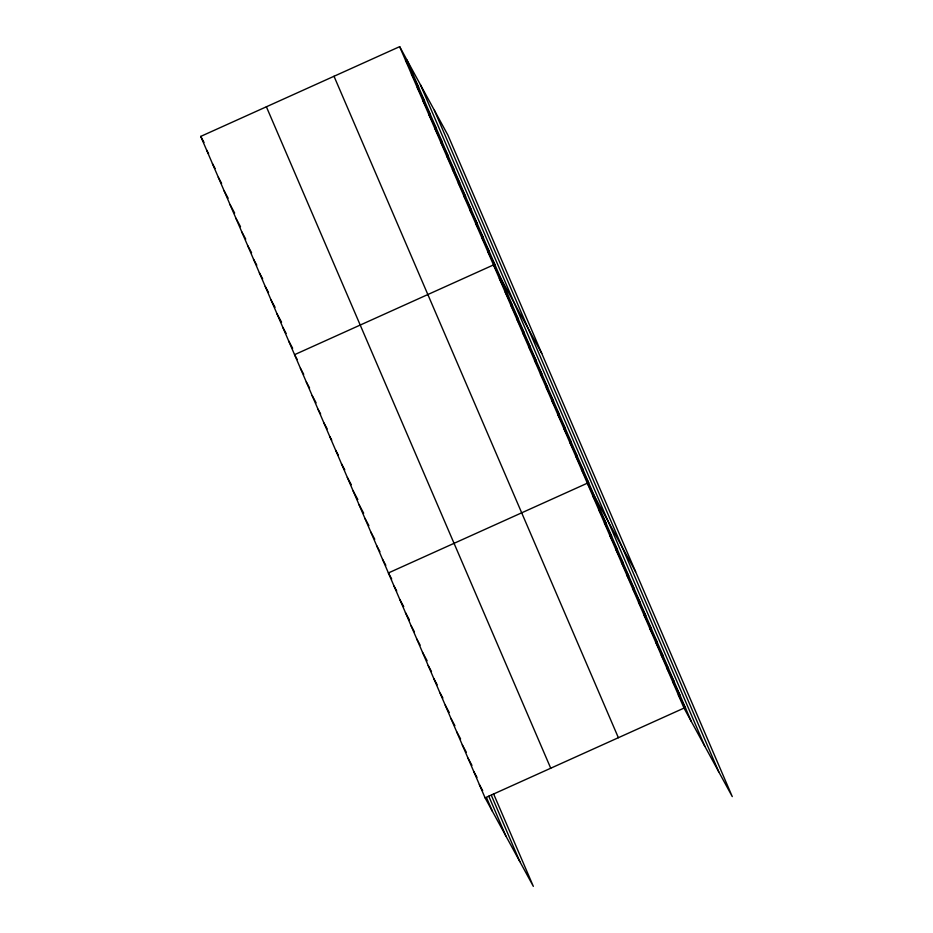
<?xml version="1.0" encoding="UTF-8"?>
<svg xmlns="http://www.w3.org/2000/svg" width="933" height="933" viewBox="0 0 933 933"><rect width="100%" height="100%" fill="white"/><g stroke="black" fill="none" stroke-linecap="round" stroke-linejoin="round"><path stroke-width="1.4" d="M493.522 793.75L533.338 886.35L485.078 797.843L200.735 136.405L399.662 46.65L447.922 135.157L732.265 796.595L684.017 708.089L399.662 46.65M485.078 797.843L684.017 708.089M405.528 60.295L412.759 73.555M411.395 73.929L418.625 87.189M417.261 87.574L424.492 100.834M423.127 101.219L430.358 114.479M428.993 114.864L436.224 128.124M434.86 128.497L442.079 141.758M440.714 142.143L447.945 155.403M446.58 155.788L453.811 169.048M452.447 169.433L459.677 182.693M458.313 183.066L465.544 196.327M464.179 196.711L471.41 209.972M470.045 210.357L477.276 223.617M475.912 224.002L483.131 237.262M481.766 237.635L488.997 250.895M487.632 251.28L494.863 264.54M541.758 353.432L493.499 264.925L294.56 354.68L297.195 359.497M499.365 278.57L506.596 291.831M505.231 292.204L512.462 305.464M511.097 305.849L518.328 319.109M516.964 319.494L524.194 332.754M522.818 333.139L530.049 346.4M528.684 346.773L535.915 360.033M534.551 360.418L541.781 373.678M540.417 374.063L547.648 387.323M546.283 387.708L553.514 400.968M552.149 401.342L559.38 414.602M558.016 414.987L565.246 428.247M563.882 428.632L571.101 441.892M569.736 442.277L576.967 455.526M575.603 455.91L582.833 469.171M581.469 469.556L588.7 482.816M635.595 571.707L587.335 483.201L388.396 572.955L391.685 578.985M593.026 496.426L600.246 509.686M598.706 509.651L605.937 522.912M604.397 522.888L611.628 536.148M610.077 536.113L617.308 549.374M615.768 549.339L622.999 562.599M621.46 562.576L628.69 575.824M627.139 575.801L634.37 589.061M632.831 589.026L640.061 602.286M638.522 602.251L645.741 615.512M644.202 615.488L651.432 628.749M649.893 628.714L657.124 641.974M655.572 641.939L662.803 655.199M661.264 655.176L668.495 668.436M666.955 668.401L674.186 681.661M672.635 681.626L679.865 694.887M678.326 694.852L685.557 708.112M200.735 136.405L204.012 142.434M206.601 150.05L208.572 153.665M212.456 163.695L215.091 168.511M218.322 177.328L221.611 183.358M224.188 190.973L228.13 198.204M230.054 204.619L234.649 213.051M235.921 218.264L240.516 226.696M241.787 231.897L245.729 239.128M247.653 245.542L251.595 252.773M253.508 259.187L256.797 265.217M259.374 272.821L262.663 278.85M265.24 286.466L268.529 292.495M271.106 300.111L275.048 307.342M276.973 313.756L281.568 322.188M282.839 327.39L286.128 333.419M288.705 341.035L292.647 348.266M300.426 368.325L303.715 374.343M306.292 381.959L309.581 387.988M312.158 395.604L316.1 402.834M318.025 409.249L320.649 414.065M323.891 422.894L327.18 428.912M329.757 436.527L331.728 440.143M335.623 450.173L338.247 455.001M341.478 463.818L344.767 469.847M347.344 477.463L351.286 484.694M353.21 491.096L357.817 499.54M359.077 504.741L363.672 513.185M364.943 518.386L368.885 525.617M370.809 532.032L374.751 539.262M376.675 545.665L379.953 551.695M382.53 559.31L385.819 565.34M394.088 586.181L396.712 591.009M399.779 599.406L403.721 606.648M405.458 612.643L409.4 619.874M411.15 625.868L414.439 631.898M416.829 639.093L420.118 645.123M422.521 652.33L427.116 660.762M428.212 665.556L431.489 671.585M433.892 678.781L437.18 684.81M440.236 693.219L442.872 698.036M445.274 705.243L449.216 712.474M450.954 718.468L454.896 725.699M456.645 731.694L460.587 738.924M462.325 744.931L466.278 752.161M468.016 758.156L471.958 765.387M473.707 771.381L476.985 777.411M479.387 784.618L482.676 790.636M434.381 110.327L718.725 771.766M420.433 84.74L704.777 746.178M406.893 59.91L691.236 721.349M334.014 76.273L618.369 737.7M266.383 106.782L550.727 768.221M491.364 795.371L519.798 861.521M488.787 796.246L505.849 835.933M486.618 797.867L492.309 811.104"/></g></svg>
